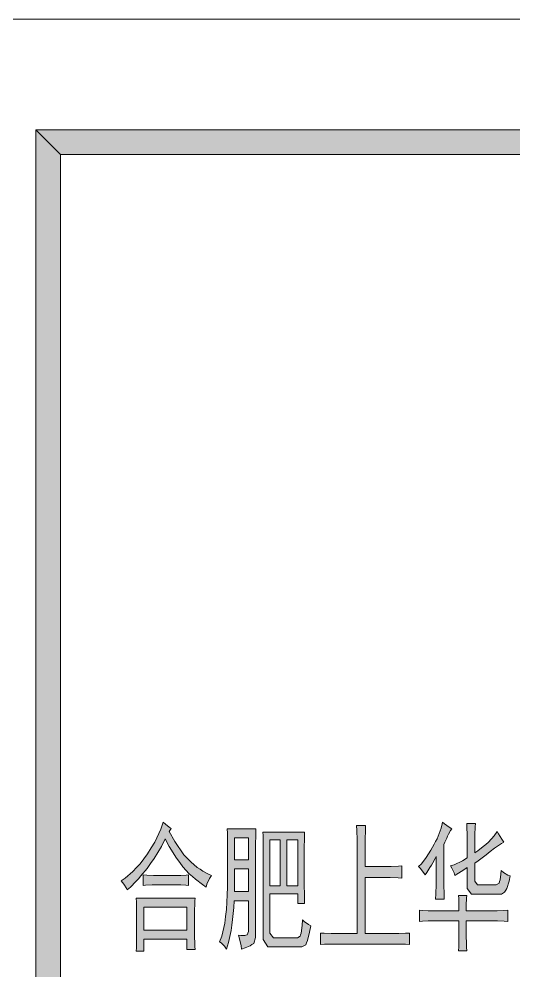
# Model space of a CAD drawing. Header units: millimetres. Extents: x 0 to 207, y 0 to 293.
# Drawn here: x 23.47 to 43.26, y 254.58 to 292.64 of the extents above; entities that cross this region are included whole.
import ezdxf

# ---------------------------------------------------------------- set-up
doc = ezdxf.new("R2010")
doc.units = ezdxf.units.MM

msp = doc.modelspace()

# ---------------------------------------------------------------- hatches: boundary and pattern name
h = msp.add_hatch(color=0)
h.dxf.hatch_style = 2
h.paths.add_polyline_path([(202.483861, 288.208861), (201.499611, 287.224611), (25.124833, 287.224611), (24.140583, 288.208861)])
h = msp.add_hatch(color=0)
h.dxf.hatch_style = 2
h.paths.add_polyline_path([(24.140583, 288.208861), (25.124833, 287.224611), (25.124833, 5.418667), (24.140583, 4.434417)])
h = msp.add_hatch(color=0)
h.dxf.hatch_style = 2
h.paths.add_polyline_path([(29.471056, 260.152444), (29.696833, 259.764389), (30.060194, 259.231694), (30.197778, 259.090583), (30.338889, 258.945944), (30.592889, 258.723694), (30.709306, 258.646083), (30.825722, 258.568472), (31.0515, 258.448528), (31.160861, 258.402667), (31.08325, 258.279194), (30.980944, 258.049889), (30.959778, 257.937), (30.804556, 258.035778), (30.525861, 258.247444), (30.402389, 258.356806), (30.275389, 258.469694), (30.024917, 258.751917), (29.897917, 258.92125), (29.770917, 259.094111), (29.478111, 259.563306), (29.315833, 259.863167), (29.167667, 259.563306), (28.878389, 259.072944), (28.73375, 258.878917), (28.592639, 258.684889), (28.345694, 258.3815), (28.246917, 258.268611), (28.144611, 258.15925), (27.922361, 257.937), (27.798889, 257.827639), (27.78125, 257.869972), (27.657778, 258.049889), (27.548417, 258.180417), (27.710694, 258.293306), (28.021139, 258.557889), (28.169306, 258.713111), (28.317472, 258.868333), (28.610278, 259.259917), (28.758444, 259.499806), (28.906611, 259.736167), (29.1465, 260.251222), (29.238222, 260.526389), (29.322889, 260.448778), (29.478111, 260.328833), (29.548667, 260.282972)])
h = msp.add_hatch(color=0)
h.dxf.hatch_style = 2
h.paths.add_polyline_path([(37.327417, 260.395861), (37.320361, 260.205361), (37.313306, 259.852583), (37.313306, 259.686778), (37.313306, 258.755444), (38.19525, 258.755444), (38.350472, 258.755444), (38.646806, 258.769556), (38.784389, 258.780139), (38.784389, 258.293306), (38.629167, 258.303889), (38.318722, 258.314472), (38.1635, 258.314472), (37.313306, 258.314472), (37.313306, 256.077861), (38.537444, 256.077861), (38.653861, 256.077861), (38.9255, 256.088444), (39.080722, 256.099028), (39.080722, 255.636889), (38.932556, 255.647472), (38.660917, 255.658056), (38.537444, 255.658056), (36.089167, 255.658056), (35.965694, 255.658056), (35.687, 255.647472), (35.531778, 255.636889), (35.531778, 256.099028), (35.676417, 256.088444), (35.955111, 256.077861), (36.089167, 256.077861), (36.98875, 256.077861), (36.98875, 259.665611), (36.98875, 259.831417), (36.978167, 260.194778), (36.971111, 260.395861)])
h = msp.add_hatch(color=0)
h.dxf.hatch_style = 2
h.paths.add_polyline_path([(40.784639, 260.261806), (40.728194, 260.194778), (40.643528, 260.053667), (40.611778, 259.976056), (40.583556, 259.898444), (40.505944, 259.732639), (40.460083, 259.640917), (40.460083, 258.201583), (40.460083, 258.025194), (40.467139, 257.65125), (40.474194, 257.450167), (40.132, 257.450167), (40.142583, 257.661833), (40.149639, 258.035778), (40.149639, 258.201583), (40.149639, 259.154083), (40.117889, 259.076472), (40.026167, 258.907139), (39.962667, 258.811889), (39.899167, 258.716639), (39.775694, 258.522611), (39.715722, 258.423833), (39.645167, 258.522611), (39.514639, 258.691944), (39.451139, 258.755444), (39.5605, 258.868333), (39.758056, 259.122333), (39.84625, 259.266972), (39.934444, 259.411611), (40.079083, 259.658556), (40.132, 259.764389), (40.188444, 259.870222), (40.276639, 260.078361), (40.311917, 260.184194), (40.347194, 260.290028), (40.396583, 260.462889), (40.410694, 260.526389), (40.488306, 260.462889), (40.675278, 260.328833)])
h = msp.add_hatch(color=0)
h.dxf.hatch_style = 2
h.paths.add_polyline_path([(41.730083, 260.484056), (41.712444, 260.35), (41.698333, 260.028972), (41.698333, 259.842), (41.698333, 259.309306), (41.81475, 259.386917), (42.037, 259.552722), (42.139306, 259.640917), (42.245139, 259.732639), (42.474444, 259.986639), (42.597917, 260.152444), (42.643778, 260.06425), (42.774306, 259.852583), (42.858972, 259.732639), (42.760194, 259.676194), (42.488556, 259.485694), (42.319222, 259.355167), (42.146361, 259.221111), (41.839444, 258.988278), (41.698333, 258.8895), (41.698333, 258.314472), (41.698333, 258.169833), (41.807694, 258.025194), (41.913528, 258.025194), (42.456806, 258.025194), (42.559111, 258.025194), (42.675528, 258.092222), (42.689639, 258.15925), (42.707278, 258.226278), (42.7355, 258.448528), (42.753139, 258.600222), (42.844861, 258.522611), (43.024778, 258.41325), (43.109444, 258.3815), (43.070639, 258.169833), (42.985972, 257.884083), (42.936583, 257.806472), (42.890722, 257.728861), (42.760194, 257.65125), (42.675528, 257.65125), (41.730083, 257.65125), (41.567806, 257.65125), (41.394944, 257.880556), (41.387889, 258.113389), (41.387889, 258.713111), (41.225611, 258.600222), (40.978667, 258.448528), (40.894, 258.402667), (40.869306, 258.501444), (40.784639, 258.691944), (40.721139, 258.780139), (40.869306, 258.822472), (41.200917, 258.988278), (41.387889, 259.11175), (41.387889, 259.796139), (41.387889, 260.007806), (41.380833, 260.35), (41.373778, 260.484056)])
h = msp.add_hatch(color=0)
h.paths.add_polyline_path([(32.243889, 256.010833), (32.346194, 256.00025), (32.497889, 256.00025), (32.547278, 256.010833), (32.596667, 256.021417), (32.649583, 256.155472), (32.649583, 256.278944), (32.649583, 257.383139), (32.074556, 257.383139), (32.060444, 257.118556), (32.011056, 256.63525), (31.982833, 256.420056), (31.951083, 256.204861), (31.841722, 255.725083), (31.764111, 255.456972), (31.693556, 255.569861), (31.555972, 255.710972), (31.485417, 255.74625), (31.577139, 255.979083), (31.704139, 256.487083), (31.732361, 256.765778), (31.764111, 257.040944), (31.799389, 257.626556), (31.802917, 257.937), (31.806444, 258.247444), (31.809972, 258.900083), (31.809972, 259.242278), (31.809972, 259.588), (31.802917, 260.096), (31.795861, 260.261806), (32.942389, 260.261806), (32.935333, 260.039556), (32.928278, 259.609167), (32.928278, 259.3975), (32.928278, 256.123722), (32.928278, 255.922639), (32.857722, 255.679222), (32.787167, 255.636889), (32.716611, 255.591028), (32.508472, 255.502833), (32.367361, 255.456972), (32.35325, 255.591028), (32.28975, 255.866194)])
h.paths.add_polyline_path([(32.649583, 257.760611), (32.649583, 258.66725), (32.088667, 258.66725), (32.088667, 257.760611)])
h.paths.add_polyline_path([(32.649583, 259.023556), (32.649583, 259.909028), (32.088667, 259.909028), (32.088667, 259.023556)])
h = msp.add_hatch(color=0)
h.paths.add_polyline_path([(34.89325, 260.12775), (34.886194, 260.028972), (34.879139, 259.355167), (34.879139, 258.780139), (34.879139, 258.201583), (34.886194, 257.450167), (34.89325, 257.273778), (34.614556, 257.273778), (34.614556, 257.672417), (33.499778, 257.672417), (33.499778, 256.278944), (33.499778, 256.088444), (33.647944, 255.901472), (33.796111, 255.901472), (34.522833, 255.901472), (34.6075, 255.901472), (34.713333, 255.9685), (34.730972, 256.032), (34.752139, 256.099028), (34.787417, 256.398889), (34.801528, 256.631722), (34.879139, 256.564694), (35.048472, 256.44475), (35.143722, 256.388306), (35.087278, 256.134306), (35.002611, 255.795639), (34.970861, 255.710972), (34.942639, 255.629833), (34.780361, 255.545167), (34.646306, 255.545167), (33.5915, 255.545167), (33.415111, 255.545167), (33.235194, 255.845028), (33.235194, 256.144889), (33.235194, 259.485694), (33.235194, 259.676194), (33.228139, 259.997222), (33.221083, 260.12775)])
h.paths.add_polyline_path([(34.614556, 257.982861), (34.614556, 259.820833), (34.180639, 259.820833), (34.180639, 257.982861)])
h.paths.add_polyline_path([(33.919583, 257.982861), (33.919583, 259.820833), (33.499778, 259.820833), (33.499778, 257.982861)])
h = msp.add_hatch(color=0)
h.dxf.hatch_style = 2
h.paths.add_polyline_path([(29.81325, 258.402667), (29.936722, 258.402667), (30.151917, 258.41325), (30.247167, 258.423833), (30.247167, 258.004028), (30.144861, 258.014611), (29.936722, 258.025194), (29.827361, 258.025194), (28.959528, 258.025194), (28.79725, 258.025194), (28.532667, 258.014611), (28.433889, 258.004028), (28.433889, 258.423833), (28.578528, 258.41325), (28.843111, 258.402667), (28.959528, 258.402667)])
h = msp.add_hatch(color=0)
h.paths.add_polyline_path([(30.508222, 257.496028), (30.501167, 257.383139), (30.494111, 256.875139), (30.494111, 256.4765), (30.494111, 256.077861), (30.501167, 255.559278), (30.508222, 255.435806), (30.183667, 255.435806), (30.183667, 255.855611), (28.462111, 255.855611), (28.462111, 255.368778), (28.155194, 255.368778), (28.16225, 255.502833), (28.169306, 256.010833), (28.169306, 256.388306), (28.169306, 256.776361), (28.16225, 257.330222), (28.155194, 257.496028)])
h.paths.add_polyline_path([(30.183667, 256.211917), (30.183667, 257.139722), (28.462111, 257.139722), (28.462111, 256.211917)])
h = msp.add_hatch(color=0)
h.dxf.hatch_style = 2
h.paths.add_polyline_path([(41.063333, 256.9845), (41.063333, 257.175), (41.056278, 257.485444), (41.045694, 257.605389), (41.373778, 257.605389), (41.366722, 257.506611), (41.356139, 257.196167), (41.356139, 256.9845), (42.474444, 256.9845), (42.590861, 256.9845), (42.858972, 256.995083), (43.014194, 257.009194), (43.014194, 256.564694), (42.869556, 256.575278), (42.604972, 256.585861), (42.488556, 256.585861), (41.356139, 256.585861), (41.356139, 256.134306), (41.366722, 255.534583), (41.373778, 255.389944), (41.045694, 255.389944), (41.056278, 255.545167), (41.063333, 256.144889), (41.063333, 256.585861), (39.930917, 256.585861), (39.832139, 256.585861), (39.606361, 256.575278), (39.482889, 256.564694), (39.482889, 257.009194), (39.606361, 256.995083), (39.839194, 256.9845), (39.948556, 256.9845)])

# ---------------------------------------------------------------- linework, layer by layer
at = {"color": 0, "lineweight": 0}
for points in [[(0, 0), (206.918278, 0), (206.918278, 292.643278), (0, 292.643278)], [(202.483861, 288.208861), (201.499611, 287.224611), (25.124833, 287.224611), (24.140583, 288.208861)], [(24.140583, 288.208861), (25.124833, 287.224611), (25.124833, 5.418667), (24.140583, 4.434417)], [(29.471056, 260.152444), (29.696833, 259.764389), (30.060194, 259.231694), (30.197778, 259.090583), (30.338889, 258.945944), (30.592889, 258.723694), (30.709306, 258.646083), (30.825722, 258.568472), (31.0515, 258.448528), (31.160861, 258.402667), (31.08325, 258.279194), (30.980944, 258.049889), (30.959778, 257.937), (30.804556, 258.035778), (30.525861, 258.247444), (30.402389, 258.356806), (30.275389, 258.469694), (30.024917, 258.751917), (29.897917, 258.92125), (29.770917, 259.094111), (29.478111, 259.563306), (29.315833, 259.863167), (29.167667, 259.563306), (28.878389, 259.072944), (28.73375, 258.878917), (28.592639, 258.684889), (28.345694, 258.3815), (28.246917, 258.268611), (28.144611, 258.15925), (27.922361, 257.937), (27.798889, 257.827639), (27.78125, 257.869972), (27.657778, 258.049889), (27.548417, 258.180417), (27.710694, 258.293306), (28.021139, 258.557889), (28.169306, 258.713111), (28.317472, 258.868333), (28.610278, 259.259917), (28.758444, 259.499806), (28.906611, 259.736167), (29.1465, 260.251222), (29.238222, 260.526389), (29.322889, 260.448778), (29.478111, 260.328833), (29.548667, 260.282972)], [(37.327417, 260.395861), (37.320361, 260.205361), (37.313306, 259.852583), (37.313306, 259.686778), (37.313306, 258.755444), (38.19525, 258.755444), (38.350472, 258.755444), (38.646806, 258.769556), (38.784389, 258.780139), (38.784389, 258.293306), (38.629167, 258.303889), (38.318722, 258.314472), (38.1635, 258.314472), (37.313306, 258.314472), (37.313306, 256.077861), (38.537444, 256.077861), (38.653861, 256.077861), (38.9255, 256.088444), (39.080722, 256.099028), (39.080722, 255.636889), (38.932556, 255.647472), (38.660917, 255.658056), (38.537444, 255.658056), (36.089167, 255.658056), (35.965694, 255.658056), (35.687, 255.647472), (35.531778, 255.636889), (35.531778, 256.099028), (35.676417, 256.088444), (35.955111, 256.077861), (36.089167, 256.077861), (36.98875, 256.077861), (36.98875, 259.665611), (36.98875, 259.831417), (36.978167, 260.194778), (36.971111, 260.395861)], [(40.784639, 260.261806), (40.728194, 260.194778), (40.643528, 260.053667), (40.611778, 259.976056), (40.583556, 259.898444), (40.505944, 259.732639), (40.460083, 259.640917), (40.460083, 258.201583), (40.460083, 258.025194), (40.467139, 257.65125), (40.474194, 257.450167), (40.132, 257.450167), (40.142583, 257.661833), (40.149639, 258.035778), (40.149639, 258.201583), (40.149639, 259.154083), (40.117889, 259.076472), (40.026167, 258.907139), (39.962667, 258.811889), (39.899167, 258.716639), (39.775694, 258.522611), (39.715722, 258.423833), (39.645167, 258.522611), (39.514639, 258.691944), (39.451139, 258.755444), (39.5605, 258.868333), (39.758056, 259.122333), (39.84625, 259.266972), (39.934444, 259.411611), (40.079083, 259.658556), (40.132, 259.764389), (40.188444, 259.870222), (40.276639, 260.078361), (40.311917, 260.184194), (40.347194, 260.290028), (40.396583, 260.462889), (40.410694, 260.526389), (40.488306, 260.462889), (40.675278, 260.328833)], [(41.730083, 260.484056), (41.712444, 260.35), (41.698333, 260.028972), (41.698333, 259.842), (41.698333, 259.309306), (41.81475, 259.386917), (42.037, 259.552722), (42.139306, 259.640917), (42.245139, 259.732639), (42.474444, 259.986639), (42.597917, 260.152444), (42.643778, 260.06425), (42.774306, 259.852583), (42.858972, 259.732639), (42.760194, 259.676194), (42.488556, 259.485694), (42.319222, 259.355167), (42.146361, 259.221111), (41.839444, 258.988278), (41.698333, 258.8895), (41.698333, 258.314472), (41.698333, 258.169833), (41.807694, 258.025194), (41.913528, 258.025194), (42.456806, 258.025194), (42.559111, 258.025194), (42.675528, 258.092222), (42.689639, 258.15925), (42.707278, 258.226278), (42.7355, 258.448528), (42.753139, 258.600222), (42.844861, 258.522611), (43.024778, 258.41325), (43.109444, 258.3815), (43.070639, 258.169833), (42.985972, 257.884083), (42.936583, 257.806472), (42.890722, 257.728861), (42.760194, 257.65125), (42.675528, 257.65125), (41.730083, 257.65125), (41.567806, 257.65125), (41.394944, 257.880556), (41.387889, 258.113389), (41.387889, 258.713111), (41.225611, 258.600222), (40.978667, 258.448528), (40.894, 258.402667), (40.869306, 258.501444), (40.784639, 258.691944), (40.721139, 258.780139), (40.869306, 258.822472), (41.200917, 258.988278), (41.387889, 259.11175), (41.387889, 259.796139), (41.387889, 260.007806), (41.380833, 260.35), (41.373778, 260.484056)], [(32.243889, 256.010833), (32.346194, 256.00025), (32.497889, 256.00025), (32.547278, 256.010833), (32.596667, 256.021417), (32.649583, 256.155472), (32.649583, 256.278944), (32.649583, 257.383139), (32.074556, 257.383139), (32.060444, 257.118556), (32.011056, 256.63525), (31.982833, 256.420056), (31.951083, 256.204861), (31.841722, 255.725083), (31.764111, 255.456972), (31.693556, 255.569861), (31.555972, 255.710972), (31.485417, 255.74625), (31.577139, 255.979083), (31.704139, 256.487083), (31.732361, 256.765778), (31.764111, 257.040944), (31.799389, 257.626556), (31.802917, 257.937), (31.806444, 258.247444), (31.809972, 258.900083), (31.809972, 259.242278), (31.809972, 259.588), (31.802917, 260.096), (31.795861, 260.261806), (32.942389, 260.261806), (32.935333, 260.039556), (32.928278, 259.609167), (32.928278, 259.3975), (32.928278, 256.123722), (32.928278, 255.922639), (32.857722, 255.679222), (32.787167, 255.636889), (32.716611, 255.591028), (32.508472, 255.502833), (32.367361, 255.456972), (32.35325, 255.591028), (32.28975, 255.866194)], [(34.89325, 260.12775), (34.886194, 260.028972), (34.879139, 259.355167), (34.879139, 258.780139), (34.879139, 258.201583), (34.886194, 257.450167), (34.89325, 257.273778), (34.614556, 257.273778), (34.614556, 257.672417), (33.499778, 257.672417), (33.499778, 256.278944), (33.499778, 256.088444), (33.647944, 255.901472), (33.796111, 255.901472), (34.522833, 255.901472), (34.6075, 255.901472), (34.713333, 255.9685), (34.730972, 256.032), (34.752139, 256.099028), (34.787417, 256.398889), (34.801528, 256.631722), (34.879139, 256.564694), (35.048472, 256.44475), (35.143722, 256.388306), (35.087278, 256.134306), (35.002611, 255.795639), (34.970861, 255.710972), (34.942639, 255.629833), (34.780361, 255.545167), (34.646306, 255.545167), (33.5915, 255.545167), (33.415111, 255.545167), (33.235194, 255.845028), (33.235194, 256.144889), (33.235194, 259.485694), (33.235194, 259.676194), (33.228139, 259.997222), (33.221083, 260.12775)], [(32.649583, 259.023556), (32.649583, 259.909028), (32.088667, 259.909028), (32.088667, 259.023556)], [(33.919583, 257.982861), (33.919583, 259.820833), (33.499778, 259.820833), (33.499778, 257.982861)], [(34.614556, 257.982861), (34.614556, 259.820833), (34.180639, 259.820833), (34.180639, 257.982861)], [(32.649583, 257.760611), (32.649583, 258.66725), (32.088667, 258.66725), (32.088667, 257.760611)], [(29.81325, 258.402667), (29.936722, 258.402667), (30.151917, 258.41325), (30.247167, 258.423833), (30.247167, 258.004028), (30.144861, 258.014611), (29.936722, 258.025194), (29.827361, 258.025194), (28.959528, 258.025194), (28.79725, 258.025194), (28.532667, 258.014611), (28.433889, 258.004028), (28.433889, 258.423833), (28.578528, 258.41325), (28.843111, 258.402667), (28.959528, 258.402667)], [(30.508222, 257.496028), (30.501167, 257.383139), (30.494111, 256.875139), (30.494111, 256.4765), (30.494111, 256.077861), (30.501167, 255.559278), (30.508222, 255.435806), (30.183667, 255.435806), (30.183667, 255.855611), (28.462111, 255.855611), (28.462111, 255.368778), (28.155194, 255.368778), (28.16225, 255.502833), (28.169306, 256.010833), (28.169306, 256.388306), (28.169306, 256.776361), (28.16225, 257.330222), (28.155194, 257.496028)], [(41.063333, 256.9845), (41.063333, 257.175), (41.056278, 257.485444), (41.045694, 257.605389), (41.373778, 257.605389), (41.366722, 257.506611), (41.356139, 257.196167), (41.356139, 256.9845), (42.474444, 256.9845), (42.590861, 256.9845), (42.858972, 256.995083), (43.014194, 257.009194), (43.014194, 256.564694), (42.869556, 256.575278), (42.604972, 256.585861), (42.488556, 256.585861), (41.356139, 256.585861), (41.356139, 256.134306), (41.366722, 255.534583), (41.373778, 255.389944), (41.045694, 255.389944), (41.056278, 255.545167), (41.063333, 256.144889), (41.063333, 256.585861), (39.930917, 256.585861), (39.832139, 256.585861), (39.606361, 256.575278), (39.482889, 256.564694), (39.482889, 257.009194), (39.606361, 256.995083), (39.839194, 256.9845), (39.948556, 256.9845)], [(30.183667, 256.211917), (30.183667, 257.139722), (28.462111, 257.139722), (28.462111, 256.211917)]]:
    msp.add_lwpolyline(points, close=True, dxfattribs=at)

doc.saveas('drawing.dxf')
